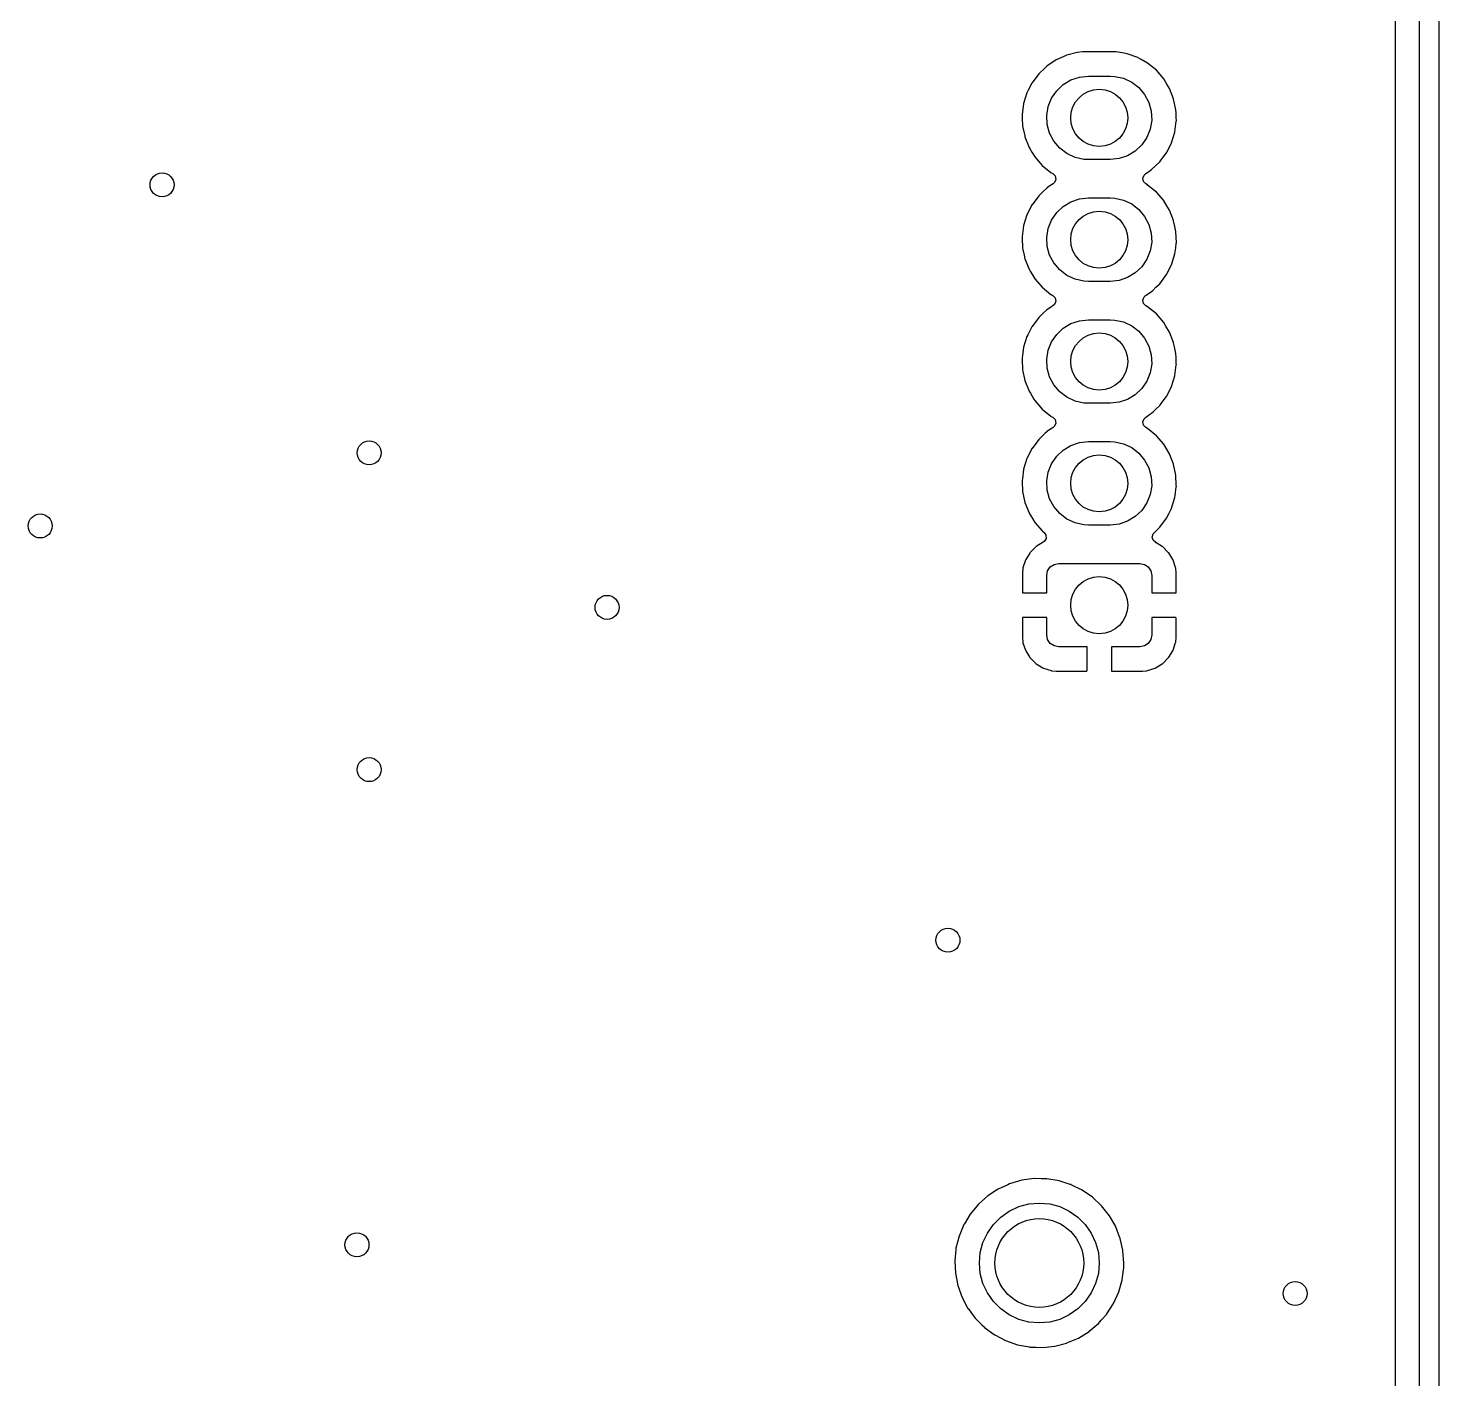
# Model space of a CAD drawing. Extents: x 41 to 172, y -238 to -26.
# Drawn here: x 142.75 to 172.16, y -188.21 to -160.06 of the extents above; entities that cross this region are included whole.
import ezdxf

# ---------------------------------------------------------------- set-up
doc = ezdxf.new("R2010")
doc.units = 0
doc.layers.add('BLACK', color=7, linetype='CONTINUOUS')

msp = doc.modelspace()

# ---------------------------------------------------------------- linework, layer by layer
at = {"layer": 'BLACK', "linetype": 'CONTINUOUS'}
for p, q in [((171.758, -210.62), (171.758, -154.769)), ((172.158, -154.686), (172.158, -236.474)), ((171.249, -155.032), (171.249, -190.14)), ((164.728, -160.552), (164.627, -160.561)), ((164.796, -160.546), (164.728, -160.552)), ((165.411, -160.546), (164.796, -160.546)), ((165.412, -160.547), (165.411, -160.546)), ((165.431, -160.547), (165.412, -160.547)), ((165.412, -160.547), (165.412, -160.547)), ((165.435, -160.548), (165.431, -160.547)), ((165.431, -160.547), (165.431, -160.547)), ((165.557, -160.57), (165.435, -160.548)), ((163.984, -160.85), (163.954, -160.879)), ((163.988, -160.847), (163.984, -160.85)), ((163.984, -160.85), (163.984, -160.85)), ((164.182, -160.716), (163.988, -160.847)), ((164.281, -160.672), (164.182, -160.716)), ((164.391, -160.622), (164.281, -160.672)), ((164.395, -160.62), (164.391, -160.622)), ((164.391, -160.622), (164.391, -160.622)), ((164.401, -160.619), (164.395, -160.62)), ((164.617, -160.563), (164.401, -160.619)), ((164.401, -160.619), (164.401, -160.619)), ((164.622, -160.561), (164.617, -160.563)), ((164.617, -160.563), (164.617, -160.563)), ((164.627, -160.561), (164.622, -160.561)), ((164.627, -160.561), (164.627, -160.561)), ((165.66, -160.588), (165.557, -160.57)), ((165.665, -160.589), (165.66, -160.588)), ((165.66, -160.588), (165.66, -160.588)), ((165.885, -160.669), (165.665, -160.589)), ((165.89, -160.672), (165.885, -160.669)), ((165.951, -160.706), (165.89, -160.672)), ((165.89, -160.672), (165.89, -160.672)), ((166.089, -160.785), (165.951, -160.706)), ((166.27, -160.933), (166.089, -160.785)), ((163.819, -161.008), (163.679, -161.196)), ((163.954, -160.879), (163.819, -161.008)), ((164.329, -161.232), (164.49, -161.135)), ((164.49, -161.135), (164.668, -161.075)), ((164.668, -161.075), (164.855, -161.055)), ((164.855, -161.055), (165.305, -161.055)), ((165.305, -161.055), (165.402, -161.06)), ((165.402, -161.06), (165.585, -161.101)), ((165.585, -161.101), (165.756, -161.181)), ((166.423, -161.11), (166.27, -160.933)), ((166.426, -161.114), (166.423, -161.11)), ((166.492, -161.224), (166.426, -161.114)), ((166.426, -161.114), (166.426, -161.114)), ((163.573, -161.404), (163.504, -161.628)), ((163.601, -161.35), (163.573, -161.404)), ((163.677, -161.201), (163.601, -161.35)), ((163.679, -161.196), (163.677, -161.201)), ((163.677, -161.201), (163.677, -161.201)), ((164.087, -161.517), (164.192, -161.361)), ((164.192, -161.361), (164.329, -161.232)), ((165.756, -161.181), (165.905, -161.295)), ((165.905, -161.295), (166.026, -161.439)), ((166.544, -161.31), (166.492, -161.224)), ((166.63, -161.527), (166.544, -161.31)), ((163.503, -161.633), (163.475, -161.848)), ((163.504, -161.628), (163.503, -161.633)), ((163.503, -161.633), (163.503, -161.633)), ((163.986, -161.876), (164.017, -161.691)), ((164.017, -161.691), (164.087, -161.517)), ((166.026, -161.439), (166.114, -161.605)), ((166.114, -161.605), (166.164, -161.786)), ((166.631, -161.533), (166.63, -161.527)), ((166.651, -161.628), (166.631, -161.533)), ((166.631, -161.533), (166.631, -161.533)), ((166.678, -161.756), (166.651, -161.628)), ((163.475, -161.848), (163.473, -161.86)), ((163.473, -161.86), (163.473, -161.865)), ((163.473, -161.865), (163.473, -161.865)), ((163.473, -161.865), (163.476, -161.94)), ((163.476, -161.94), (163.482, -162.094)), ((163.996, -162.064), (163.986, -161.876)), ((166.174, -161.974), (166.143, -162.159)), ((166.164, -161.786), (166.174, -161.974)), ((166.657, -162.215), (166.686, -161.995)), ((166.68, -161.818), (166.678, -161.756)), ((166.684, -161.917), (166.68, -161.818)), ((166.687, -161.99), (166.684, -161.917)), ((166.686, -161.995), (166.687, -161.99)), ((166.686, -161.995), (166.686, -161.995)), ((163.482, -162.094), (163.483, -162.099)), ((163.483, -162.099), (163.525, -162.3)), ((163.525, -162.3), (163.53, -162.323)), ((164.046, -162.245), (163.996, -162.064)), ((164.134, -162.411), (164.046, -162.245)), ((166.143, -162.159), (166.073, -162.333)), ((166.587, -162.445), (166.656, -162.222)), ((166.656, -162.222), (166.657, -162.215)), ((163.53, -162.323), (163.616, -162.54)), ((163.616, -162.54), (163.641, -162.581)), ((163.641, -162.581), (163.675, -162.638)), ((164.255, -162.555), (164.134, -162.411)), ((164.404, -162.669), (164.255, -162.555)), ((165.968, -162.489), (165.831, -162.618)), ((166.073, -162.333), (165.968, -162.489)), ((166.489, -162.638), (166.584, -162.45)), ((166.584, -162.45), (166.587, -162.445)), ((166.584, -162.45), (166.584, -162.45)), ((163.675, -162.638), (163.737, -162.74)), ((163.737, -162.74), (163.89, -162.917)), ((164.575, -162.749), (164.404, -162.669)), ((164.758, -162.79), (164.575, -162.749)), ((164.855, -162.795), (164.758, -162.79)), ((165.305, -162.795), (164.855, -162.795)), ((165.492, -162.775), (165.305, -162.795)), ((165.67, -162.715), (165.492, -162.775)), ((165.831, -162.618), (165.67, -162.715)), ((166.172, -163.003), (166.341, -162.842)), ((166.341, -162.842), (166.372, -162.8)), ((166.372, -162.8), (166.412, -162.746)), ((166.412, -162.746), (166.481, -162.654)), ((166.481, -162.654), (166.489, -162.638)), ((163.89, -162.917), (164.071, -163.065)), ((164.071, -163.065), (164.076, -163.068)), ((164.076, -163.068), (164.076, -163.068)), ((164.076, -163.068), (164.109, -163.086)), ((164.109, -163.086), (164.158, -163.137)), ((164.158, -163.137), (164.172, -163.207)), ((165.988, -163.183), (166.014, -163.117)), ((166.002, -163.253), (165.988, -163.183)), ((166.014, -163.117), (166.043, -163.09)), ((166.043, -163.09), (166.111, -163.044)), ((166.111, -163.044), (166.172, -163.003)), ((163.914, -163.458), (163.819, -163.548)), ((163.984, -163.39), (163.914, -163.458)), ((163.988, -163.387), (163.984, -163.39)), ((163.984, -163.39), (163.984, -163.39)), ((164.084, -163.322), (163.988, -163.387)), ((164.117, -163.3), (164.084, -163.322)), ((164.146, -163.273), (164.117, -163.3)), ((164.172, -163.207), (164.146, -163.273)), ((166.051, -163.304), (166.002, -163.253)), ((166.084, -163.322), (166.051, -163.304)), ((166.089, -163.325), (166.084, -163.322)), ((166.084, -163.322), (166.084, -163.322)), ((166.27, -163.473), (166.089, -163.325)), ((166.423, -163.65), (166.27, -163.473)), ((163.677, -163.741), (163.619, -163.855)), ((163.679, -163.736), (163.677, -163.741)), ((163.677, -163.741), (163.677, -163.741)), ((163.819, -163.548), (163.679, -163.736)), ((164.192, -163.901), (164.329, -163.772)), ((164.329, -163.772), (164.49, -163.675)), ((164.49, -163.675), (164.668, -163.615)), ((164.668, -163.615), (164.855, -163.595)), ((164.855, -163.595), (165.305, -163.595)), ((165.305, -163.595), (165.402, -163.6)), ((165.402, -163.6), (165.585, -163.641)), ((165.585, -163.641), (165.756, -163.721)), ((165.756, -163.721), (165.905, -163.835)), ((166.426, -163.654), (166.423, -163.65)), ((166.512, -163.797), (166.426, -163.654)), ((166.426, -163.654), (166.426, -163.654)), ((163.573, -163.945), (163.504, -164.168)), ((163.619, -163.855), (163.573, -163.945)), ((164.017, -164.231), (164.087, -164.057)), ((164.087, -164.057), (164.192, -163.901)), ((165.905, -163.835), (166.026, -163.979)), ((166.026, -163.979), (166.114, -164.145)), ((166.544, -163.85), (166.512, -163.797)), ((166.63, -164.067), (166.544, -163.85)), ((166.631, -164.073), (166.63, -164.067)), ((166.656, -164.191), (166.631, -164.073)), ((166.631, -164.073), (166.631, -164.073)), ((163.48, -164.345), (163.473, -164.4)), ((163.503, -164.173), (163.48, -164.345)), ((163.504, -164.168), (163.503, -164.173)), ((163.503, -164.173), (163.503, -164.173)), ((163.986, -164.416), (164.017, -164.231)), ((166.114, -164.145), (166.164, -164.326)), ((166.164, -164.326), (166.174, -164.514)), ((166.678, -164.296), (166.656, -164.191)), ((166.687, -164.53), (166.678, -164.296)), ((163.473, -164.4), (163.473, -164.405)), ((163.473, -164.405), (163.473, -164.405)), ((163.473, -164.405), (163.474, -164.43)), ((163.474, -164.43), (163.482, -164.634)), ((163.482, -164.634), (163.483, -164.639)), ((163.483, -164.639), (163.514, -164.787)), ((163.996, -164.604), (163.986, -164.416)), ((164.046, -164.785), (163.996, -164.604)), ((166.174, -164.514), (166.143, -164.699)), ((166.656, -164.762), (166.673, -164.634)), ((166.673, -164.634), (166.686, -164.535)), ((166.686, -164.535), (166.687, -164.53)), ((166.686, -164.535), (166.686, -164.535)), ((163.514, -164.787), (163.53, -164.863)), ((163.53, -164.863), (163.616, -165.08)), ((164.134, -164.951), (164.046, -164.785)), ((164.255, -165.095), (164.134, -164.951)), ((166.073, -164.873), (165.968, -165.029)), ((166.143, -164.699), (166.073, -164.873)), ((166.587, -164.986), (166.656, -164.762)), ((163.616, -165.08), (163.641, -165.121)), ((163.641, -165.121), (163.675, -165.178)), ((163.675, -165.178), (163.737, -165.28)), ((164.404, -165.209), (164.255, -165.095)), ((164.575, -165.289), (164.404, -165.209)), ((165.67, -165.255), (165.492, -165.315)), ((165.831, -165.158), (165.67, -165.255)), ((165.968, -165.029), (165.831, -165.158)), ((166.341, -165.382), (166.481, -165.194)), ((166.481, -165.194), (166.489, -165.178)), ((166.489, -165.178), (166.584, -164.99)), ((166.584, -164.99), (166.587, -164.986)), ((166.584, -164.99), (166.584, -164.99)), ((163.737, -165.28), (163.89, -165.457)), ((163.89, -165.457), (164.071, -165.605)), ((164.758, -165.33), (164.575, -165.289)), ((164.855, -165.335), (164.758, -165.33)), ((165.305, -165.335), (164.855, -165.335)), ((165.492, -165.315), (165.305, -165.335)), ((166.043, -165.63), (166.159, -165.552)), ((166.159, -165.552), (166.172, -165.543)), ((166.172, -165.543), (166.194, -165.522)), ((166.194, -165.522), (166.262, -165.457)), ((166.262, -165.457), (166.341, -165.382)), ((164.071, -165.605), (164.076, -165.608)), ((164.076, -165.608), (164.076, -165.608)), ((164.076, -165.608), (164.109, -165.626)), ((164.117, -165.84), (164.084, -165.862)), ((164.109, -165.626), (164.158, -165.677)), ((164.146, -165.813), (164.117, -165.84)), ((164.172, -165.747), (164.146, -165.813)), ((164.158, -165.677), (164.172, -165.747)), ((165.988, -165.723), (166.014, -165.657)), ((166.002, -165.793), (165.988, -165.723)), ((166.051, -165.844), (166.002, -165.793)), ((166.014, -165.657), (166.043, -165.63)), ((166.084, -165.862), (166.051, -165.844)), ((163.819, -166.088), (163.679, -166.276)), ((163.914, -165.998), (163.819, -166.088)), ((163.984, -165.93), (163.914, -165.998)), ((163.988, -165.927), (163.984, -165.93)), ((163.984, -165.93), (163.984, -165.93)), ((164.084, -165.862), (163.988, -165.927)), ((164.668, -166.155), (164.855, -166.135)), ((164.855, -166.135), (165.305, -166.135)), ((165.305, -166.135), (165.402, -166.14)), ((165.402, -166.14), (165.585, -166.181)), ((166.089, -165.865), (166.084, -165.862)), ((166.084, -165.862), (166.084, -165.862)), ((166.27, -166.013), (166.089, -165.865)), ((166.423, -166.19), (166.27, -166.013)), ((163.677, -166.281), (163.591, -166.45)), ((163.679, -166.276), (163.677, -166.281)), ((163.677, -166.281), (163.677, -166.281)), ((164.192, -166.441), (164.329, -166.312)), ((164.329, -166.312), (164.49, -166.215)), ((164.49, -166.215), (164.668, -166.155)), ((165.585, -166.181), (165.756, -166.261)), ((165.756, -166.261), (165.905, -166.375)), ((165.905, -166.375), (166.026, -166.519)), ((166.426, -166.194), (166.423, -166.19)), ((166.469, -166.266), (166.426, -166.194)), ((166.426, -166.194), (166.426, -166.194)), ((166.544, -166.39), (166.469, -166.266)), ((166.63, -166.607), (166.544, -166.39)), ((163.503, -166.713), (163.474, -166.931)), ((163.504, -166.708), (163.503, -166.713)), ((163.503, -166.713), (163.503, -166.713)), ((163.573, -166.484), (163.504, -166.708)), ((163.591, -166.45), (163.573, -166.484)), ((164.017, -166.771), (164.087, -166.597)), ((164.087, -166.597), (164.192, -166.441)), ((166.026, -166.519), (166.114, -166.685)), ((166.114, -166.685), (166.164, -166.866)), ((166.631, -166.613), (166.63, -166.607)), ((166.649, -166.699), (166.631, -166.613)), ((166.631, -166.613), (166.631, -166.613)), ((166.678, -166.836), (166.649, -166.699)), ((163.474, -166.931), (163.473, -166.94)), ((163.473, -166.94), (163.473, -166.945)), ((163.473, -166.945), (163.473, -166.945)), ((163.473, -166.945), (163.474, -166.97)), ((163.474, -166.97), (163.482, -167.174)), ((163.986, -166.956), (164.017, -166.771)), ((163.996, -167.144), (163.986, -166.956)), ((166.164, -166.866), (166.174, -167.054)), ((166.681, -166.922), (166.678, -166.836)), ((166.686, -167.052), (166.681, -166.922)), ((163.482, -167.174), (163.489, -167.21)), ((163.489, -167.21), (163.523, -167.368)), ((164.046, -167.325), (163.996, -167.144)), ((166.143, -167.239), (166.073, -167.413)), ((166.174, -167.054), (166.143, -167.239)), ((166.587, -167.525), (166.656, -167.302)), ((166.656, -167.302), (166.657, -167.296)), ((166.657, -167.296), (166.686, -167.075)), ((166.687, -167.07), (166.686, -167.052)), ((166.686, -167.075), (166.687, -167.07)), ((166.686, -167.075), (166.686, -167.075)), ((163.523, -167.368), (163.53, -167.403)), ((163.53, -167.403), (163.616, -167.62)), ((164.134, -167.491), (164.046, -167.325)), ((164.255, -167.635), (164.134, -167.491)), ((165.968, -167.569), (165.831, -167.698)), ((166.073, -167.413), (165.968, -167.569)), ((166.488, -167.72), (166.584, -167.53)), ((166.584, -167.53), (166.587, -167.525)), ((166.584, -167.53), (166.584, -167.53)), ((163.616, -167.62), (163.645, -167.668)), ((163.645, -167.668), (163.719, -167.79)), ((163.719, -167.79), (163.737, -167.82)), ((163.737, -167.82), (163.89, -167.997)), ((164.404, -167.749), (164.255, -167.635)), ((164.575, -167.829), (164.404, -167.749)), ((164.758, -167.87), (164.575, -167.829)), ((164.855, -167.875), (164.758, -167.87)), ((165.305, -167.875), (164.855, -167.875)), ((165.492, -167.855), (165.305, -167.875)), ((165.67, -167.795), (165.492, -167.855)), ((165.831, -167.698), (165.67, -167.795)), ((166.341, -167.922), (166.37, -167.883)), ((166.37, -167.883), (166.413, -167.826)), ((166.413, -167.826), (166.481, -167.734)), ((166.481, -167.734), (166.488, -167.72)), ((163.89, -167.997), (164.071, -168.145)), ((164.071, -168.145), (164.076, -168.148)), ((164.076, -168.148), (164.076, -168.148)), ((164.076, -168.148), (164.109, -168.166)), ((164.109, -168.166), (164.158, -168.217)), ((165.988, -168.263), (166.014, -168.197)), ((166.014, -168.197), (166.043, -168.17)), ((166.043, -168.17), (166.13, -168.111)), ((166.13, -168.111), (166.172, -168.083)), ((166.172, -168.083), (166.204, -168.052)), ((166.204, -168.052), (166.262, -167.997)), ((166.262, -167.997), (166.341, -167.922)), ((163.984, -168.47), (163.955, -168.498)), ((163.988, -168.467), (163.984, -168.47)), ((163.984, -168.47), (163.984, -168.47)), ((164.095, -168.395), (163.988, -168.467)), ((164.117, -168.38), (164.095, -168.395)), ((164.146, -168.353), (164.117, -168.38)), ((164.172, -168.287), (164.146, -168.353)), ((164.158, -168.217), (164.172, -168.287)), ((166.002, -168.333), (165.988, -168.263)), ((166.051, -168.384), (166.002, -168.333)), ((166.084, -168.402), (166.051, -168.384)), ((166.089, -168.405), (166.084, -168.402)), ((166.084, -168.402), (166.084, -168.402)), ((166.27, -168.553), (166.089, -168.405)), ((163.819, -168.628), (163.679, -168.816)), ((163.955, -168.498), (163.819, -168.628)), ((164.329, -168.852), (164.49, -168.755)), ((164.49, -168.755), (164.668, -168.695)), ((164.668, -168.695), (164.855, -168.675)), ((164.855, -168.675), (165.305, -168.675)), ((165.305, -168.675), (165.402, -168.68)), ((165.402, -168.68), (165.585, -168.721)), ((165.585, -168.721), (165.756, -168.801)), ((166.423, -168.73), (166.27, -168.553)), ((166.544, -168.93), (166.423, -168.73)), ((163.573, -169.024), (163.504, -169.248)), ((163.576, -169.02), (163.573, -169.024)), ((163.677, -168.821), (163.576, -169.02)), ((163.679, -168.816), (163.677, -168.821)), ((163.677, -168.821), (163.677, -168.821)), ((164.087, -169.137), (164.192, -168.981)), ((164.192, -168.981), (164.329, -168.852)), ((165.756, -168.801), (165.905, -168.915)), ((165.905, -168.915), (166.026, -169.059)), ((166.026, -169.059), (166.114, -169.225)), ((166.63, -169.147), (166.544, -168.93)), ((163.503, -169.253), (163.477, -169.451)), ((163.504, -169.248), (163.503, -169.253)), ((163.503, -169.253), (163.503, -169.253)), ((163.986, -169.496), (164.017, -169.311)), ((164.017, -169.311), (164.087, -169.137)), ((166.114, -169.225), (166.164, -169.406)), ((166.678, -169.376), (166.63, -169.147)), ((166.678, -169.382), (166.678, -169.376)), ((163.477, -169.451), (163.473, -169.48)), ((163.473, -169.48), (163.473, -169.485)), ((163.473, -169.485), (163.474, -169.51)), ((163.473, -169.485), (163.473, -169.485)), ((163.474, -169.51), (163.482, -169.714)), ((163.996, -169.684), (163.986, -169.496)), ((166.174, -169.594), (166.143, -169.779)), ((166.164, -169.406), (166.174, -169.594)), ((166.662, -169.799), (166.686, -169.615)), ((166.686, -169.58), (166.678, -169.382)), ((166.687, -169.61), (166.686, -169.58)), ((166.686, -169.615), (166.687, -169.61)), ((166.686, -169.615), (166.686, -169.615)), ((163.482, -169.714), (163.53, -169.943)), ((163.53, -169.943), (163.616, -170.16)), ((164.046, -169.865), (163.996, -169.684)), ((164.134, -170.031), (164.046, -169.865)), ((166.073, -169.953), (165.968, -170.109)), ((166.143, -169.779), (166.073, -169.953)), ((166.587, -170.065), (166.656, -169.842)), ((166.656, -169.842), (166.662, -169.799)), ((163.616, -170.16), (163.619, -170.165)), ((163.619, -170.165), (163.689, -170.28)), ((164.255, -170.175), (164.134, -170.031)), ((164.404, -170.289), (164.255, -170.175)), ((165.831, -170.238), (165.67, -170.335)), ((165.968, -170.109), (165.831, -170.238)), ((166.481, -170.274), (166.536, -170.165)), ((166.536, -170.165), (166.584, -170.07)), ((166.584, -170.07), (166.587, -170.065)), ((166.584, -170.07), (166.584, -170.07)), ((163.689, -170.28), (163.737, -170.36)), ((163.737, -170.36), (163.89, -170.537)), ((163.89, -170.537), (163.895, -170.54)), ((163.895, -170.54), (163.928, -170.568)), ((164.575, -170.369), (164.404, -170.289)), ((164.758, -170.41), (164.575, -170.369)), ((164.855, -170.415), (164.758, -170.41)), ((165.305, -170.415), (164.855, -170.415)), ((165.492, -170.395), (165.305, -170.415)), ((165.67, -170.335), (165.492, -170.395)), ((166.224, -170.574), (166.341, -170.462)), ((166.341, -170.462), (166.481, -170.274)), ((163.911, -170.774), (163.767, -170.863)), ((163.933, -170.758), (163.911, -170.773)), ((163.911, -170.773), (163.911, -170.774)), ((163.928, -170.568), (163.968, -170.626)), ((163.97, -170.697), (163.933, -170.758)), ((163.968, -170.626), (163.97, -170.697)), ((166.185, -170.664), (166.205, -170.596)), ((166.204, -170.732), (166.185, -170.664)), ((166.249, -170.771), (166.204, -170.732)), ((166.205, -170.596), (166.224, -170.574)), ((166.248, -170.773), (166.249, -170.771)), ((166.392, -170.862), (166.248, -170.773)), ((163.547, -171.136), (163.541, -171.149)), ((163.632, -170.998), (163.547, -171.136)), ((163.641, -170.987), (163.632, -170.998)), ((163.756, -170.872), (163.641, -170.987)), ((163.767, -170.863), (163.756, -170.872)), ((166.403, -170.871), (166.392, -170.862)), ((166.518, -170.986), (166.403, -170.871)), ((166.527, -170.997), (166.518, -170.986)), ((166.612, -171.135), (166.527, -170.997)), ((166.618, -171.148), (166.612, -171.135)), ((163.487, -171.317), (163.477, -171.411)), ((163.477, -171.411), (163.477, -171.418)), ((163.477, -171.418), (163.477, -171.813)), ((163.49, -171.304), (163.487, -171.317)), ((163.541, -171.149), (163.49, -171.304)), ((163.985, -171.465), (164.004, -171.369)), ((164.004, -171.369), (164.058, -171.288)), ((164.058, -171.288), (164.139, -171.234)), ((164.139, -171.234), (164.235, -171.215)), ((164.235, -171.215), (165.925, -171.215)), ((165.925, -171.215), (166.021, -171.234)), ((166.021, -171.234), (166.102, -171.288)), ((166.102, -171.288), (166.156, -171.369)), ((166.156, -171.369), (166.175, -171.465)), ((166.67, -171.302), (166.618, -171.148)), ((166.673, -171.316), (166.67, -171.302)), ((166.683, -171.411), (166.673, -171.316)), ((166.683, -171.418), (166.683, -171.411)), ((166.683, -171.817), (166.683, -171.418)), ((163.985, -171.831), (163.985, -171.465)), ((166.175, -171.465), (166.175, -171.831)), ((163.477, -171.813), (163.481, -171.828)), ((163.481, -171.828), (163.483, -171.829)), ((163.483, -171.829), (163.491, -171.831)), ((163.491, -171.831), (163.985, -171.831)), ((166.175, -171.831), (166.665, -171.831)), ((166.665, -171.831), (166.68, -171.827)), ((166.68, -171.827), (166.681, -171.825)), ((166.681, -171.825), (166.683, -171.817)), ((163.479, -172.345), (163.477, -172.353)), ((163.477, -172.353), (163.477, -172.752)), ((163.48, -172.343), (163.479, -172.345)), ((163.495, -172.339), (163.48, -172.343)), ((163.985, -172.339), (163.495, -172.339)), ((163.985, -172.705), (163.985, -172.339)), ((166.669, -172.339), (166.175, -172.339)), ((166.175, -172.339), (166.175, -172.705)), ((166.677, -172.341), (166.669, -172.339)), ((166.679, -172.342), (166.677, -172.341)), ((166.683, -172.357), (166.679, -172.342)), ((166.683, -172.752), (166.683, -172.357)), ((163.477, -172.752), (163.477, -172.759)), ((163.477, -172.759), (163.487, -172.854)), ((163.487, -172.854), (163.49, -172.868)), ((163.49, -172.868), (163.542, -173.022)), ((164.004, -172.801), (163.985, -172.705)), ((164.058, -172.882), (164.004, -172.801)), ((164.139, -172.936), (164.058, -172.882)), ((166.102, -172.882), (166.021, -172.936)), ((166.156, -172.801), (166.102, -172.882)), ((166.175, -172.705), (166.156, -172.801)), ((166.619, -173.021), (166.67, -172.866)), ((166.67, -172.866), (166.673, -172.853)), ((166.673, -172.853), (166.683, -172.759)), ((166.683, -172.759), (166.683, -172.752)), ((163.542, -173.022), (163.548, -173.035)), ((163.548, -173.035), (163.633, -173.173)), ((163.633, -173.173), (163.642, -173.184)), ((163.642, -173.184), (163.757, -173.299)), ((164.235, -172.955), (164.139, -172.936)), ((164.826, -172.955), (164.235, -172.955)), ((164.826, -173.449), (164.826, -172.955)), ((165.925, -172.955), (165.334, -172.955)), ((165.334, -172.955), (165.334, -173.445)), ((166.021, -172.936), (165.925, -172.955)), ((166.404, -173.298), (166.519, -173.183)), ((166.519, -173.183), (166.528, -173.172)), ((166.528, -173.172), (166.613, -173.034)), ((166.613, -173.034), (166.619, -173.021)), ((163.757, -173.299), (163.768, -173.308)), ((163.768, -173.308), (163.906, -173.393)), ((163.906, -173.393), (163.919, -173.399)), ((163.919, -173.399), (164.074, -173.45)), ((164.074, -173.45), (164.087, -173.453)), ((164.087, -173.453), (164.181, -173.463)), ((164.181, -173.463), (164.188, -173.463)), ((164.188, -173.463), (164.808, -173.463)), ((164.808, -173.463), (164.823, -173.459)), ((164.823, -173.459), (164.824, -173.457)), ((164.824, -173.457), (164.826, -173.449)), ((165.334, -173.445), (165.338, -173.46)), ((165.338, -173.46), (165.34, -173.461)), ((165.34, -173.461), (165.348, -173.463)), ((165.348, -173.463), (165.972, -173.463)), ((165.972, -173.463), (165.979, -173.463)), ((165.979, -173.463), (166.074, -173.453)), ((166.074, -173.453), (166.088, -173.45)), ((166.088, -173.45), (166.242, -173.398)), ((166.242, -173.398), (166.255, -173.392)), ((166.255, -173.392), (166.393, -173.307)), ((166.393, -173.307), (166.404, -173.298)), ((163.463, -184.075), (163.212, -184.148)), ((163.722, -184.04), (163.463, -184.075)), ((163.727, -184.04), (163.722, -184.04)), ((163.87, -184.042), (163.727, -184.04)), ((163.727, -184.04), (163.727, -184.04)), ((163.984, -184.043), (163.87, -184.042)), ((164.242, -184.085), (163.984, -184.043)), ((162.936, -184.283), (162.76, -184.398)), ((162.975, -184.258), (162.936, -184.283)), ((163.172, -184.167), (162.975, -184.258)), ((163.208, -184.15), (163.172, -184.167)), ((163.212, -184.148), (163.208, -184.15)), ((163.208, -184.15), (163.208, -184.15)), ((164.246, -184.087), (164.242, -184.085)), ((164.474, -184.16), (164.246, -184.087)), ((164.491, -184.165), (164.474, -184.16)), ((164.495, -184.167), (164.491, -184.165)), ((164.721, -184.279), (164.495, -184.167)), ((164.495, -184.167), (164.495, -184.167)), ((164.725, -184.281), (164.721, -184.279)), ((164.94, -184.43), (164.725, -184.281)), ((162.561, -184.575), (162.394, -184.776)), ((162.756, -184.401), (162.561, -184.575)), ((162.76, -184.398), (162.756, -184.401)), ((162.76, -184.398), (162.76, -184.398)), ((163.205, -184.717), (163.402, -184.625)), ((163.402, -184.625), (163.613, -184.569)), ((163.613, -184.569), (163.83, -184.55)), ((163.83, -184.55), (164.047, -184.569)), ((164.047, -184.569), (164.258, -184.625)), ((164.258, -184.625), (164.455, -184.717)), ((165.13, -184.609), (164.94, -184.43)), ((165.292, -184.814), (165.13, -184.609)), ((162.392, -184.78), (162.269, -184.983)), ((162.394, -184.776), (162.392, -184.78)), ((162.872, -184.997), (163.027, -184.842)), ((163.027, -184.842), (163.205, -184.717)), ((164.455, -184.717), (164.633, -184.842)), ((164.633, -184.842), (164.788, -184.997)), ((165.422, -185.041), (165.292, -184.814)), ((162.158, -185.24), (162.093, -185.494)), ((162.259, -184.999), (162.158, -185.24)), ((162.269, -184.983), (162.259, -184.999)), ((162.655, -185.372), (162.747, -185.175)), ((162.747, -185.175), (162.872, -184.997)), ((164.788, -184.997), (164.913, -185.175)), ((164.913, -185.175), (165.005, -185.372)), ((165.423, -185.045), (165.422, -185.041)), ((165.512, -185.272), (165.423, -185.045)), ((165.423, -185.045), (165.423, -185.045)), ((162.091, -185.517), (162.067, -185.754)), ((162.093, -185.498), (162.091, -185.517)), ((162.093, -185.494), (162.093, -185.498)), ((162.093, -185.498), (162.093, -185.498)), ((162.599, -185.583), (162.655, -185.372)), ((165.005, -185.372), (165.061, -185.583)), ((165.516, -185.284), (165.512, -185.272)), ((165.517, -185.289), (165.516, -185.284)), ((165.572, -185.532), (165.517, -185.289)), ((165.574, -185.539), (165.572, -185.532)), ((165.574, -185.544), (165.574, -185.539)), ((165.587, -185.715), (165.574, -185.544)), ((165.574, -185.544), (165.574, -185.544)), ((162.067, -185.754), (162.08, -186.015)), ((162.58, -185.8), (162.599, -185.583)), ((162.599, -186.017), (162.58, -185.8)), ((165.061, -185.583), (165.08, -185.8)), ((165.08, -185.8), (165.061, -186.017)), ((165.593, -185.8), (165.587, -185.715)), ((165.591, -185.874), (165.593, -185.803)), ((165.593, -185.803), (165.593, -185.8)), ((162.08, -186.015), (162.131, -186.271)), ((162.655, -186.228), (162.599, -186.017)), ((165.061, -186.017), (165.005, -186.228)), ((165.558, -186.152), (165.566, -186.092)), ((165.566, -186.092), (165.591, -185.895)), ((165.591, -185.892), (165.591, -185.874)), ((165.591, -185.895), (165.591, -185.892)), ((165.591, -185.895), (165.591, -185.895)), ((162.131, -186.271), (162.219, -186.517)), ((162.747, -186.425), (162.655, -186.228)), ((162.872, -186.603), (162.747, -186.425)), ((164.913, -186.425), (164.788, -186.603)), ((165.005, -186.228), (164.913, -186.425)), ((165.38, -186.641), (165.487, -186.403)), ((165.487, -186.403), (165.55, -186.179)), ((165.55, -186.179), (165.557, -186.156)), ((165.557, -186.156), (165.558, -186.152)), ((165.557, -186.156), (165.557, -186.156)), ((162.219, -186.517), (162.221, -186.521)), ((162.221, -186.521), (162.328, -186.721)), ((162.328, -186.721), (162.343, -186.747)), ((163.027, -186.758), (162.872, -186.603)), ((164.788, -186.603), (164.633, -186.758)), ((165.238, -186.861), (165.38, -186.641)), ((162.343, -186.747), (162.346, -186.751)), ((162.346, -186.751), (162.346, -186.751)), ((162.346, -186.751), (162.496, -186.953)), ((162.496, -186.953), (162.496, -186.953)), ((162.496, -186.953), (162.499, -186.957)), ((162.499, -186.957), (162.502, -186.96)), ((162.502, -186.96), (162.502, -186.96)), ((162.502, -186.96), (162.631, -187.088)), ((163.205, -186.883), (163.027, -186.758)), ((163.402, -186.975), (163.205, -186.883)), ((163.613, -187.031), (163.402, -186.975)), ((164.258, -186.975), (164.047, -187.031)), ((164.455, -186.883), (164.258, -186.975)), ((164.633, -186.758), (164.455, -186.883)), ((165.066, -187.058), (165.123, -186.993)), ((165.123, -186.993), (165.235, -186.865)), ((165.235, -186.865), (165.238, -186.861)), ((165.235, -186.865), (165.235, -186.865)), ((162.631, -187.088), (162.685, -187.141)), ((162.685, -187.141), (162.689, -187.144)), ((162.689, -187.144), (162.689, -187.144)), ((162.689, -187.144), (162.892, -187.293)), ((162.892, -187.293), (162.896, -187.295)), ((162.896, -187.295), (162.9, -187.298)), ((162.9, -187.298), (162.9, -187.298)), ((162.9, -187.298), (163.123, -187.415)), ((163.83, -187.05), (163.613, -187.031)), ((164.047, -187.031), (163.83, -187.05)), ((164.644, -187.364), (164.867, -187.227)), ((164.867, -187.227), (164.87, -187.224)), ((164.87, -187.224), (165.062, -187.061)), ((164.87, -187.224), (164.87, -187.224)), ((165.062, -187.061), (165.066, -187.058)), ((165.062, -187.061), (165.062, -187.061)), ((163.123, -187.415), (163.123, -187.415)), ((163.123, -187.415), (163.127, -187.417)), ((163.127, -187.417), (163.374, -187.503)), ((163.374, -187.503), (163.378, -187.504)), ((163.378, -187.504), (163.626, -187.551)), ((163.626, -187.551), (163.626, -187.551)), ((163.626, -187.551), (163.63, -187.552)), ((163.63, -187.552), (163.761, -187.557)), ((163.761, -187.557), (163.887, -187.562)), ((163.887, -187.562), (163.887, -187.562)), ((163.887, -187.562), (163.892, -187.562)), ((163.892, -187.562), (163.971, -187.554)), ((163.971, -187.554), (164.147, -187.534)), ((164.147, -187.534), (164.147, -187.534)), ((164.147, -187.534), (164.151, -187.534)), ((164.151, -187.534), (164.156, -187.533)), ((164.156, -187.533), (164.4, -187.469)), ((164.4, -187.469), (164.404, -187.467)), ((164.4, -187.469), (164.4, -187.469)), ((164.404, -187.467), (164.644, -187.364))]:
    msp.add_line(p, q, dxfattribs=at)
at = {"layer": 'BLACK'}
for centre, radius in [((165.08, -161.925), 0.595), ((145.542, -163.322), 0.25), ((165.08, -164.465), 0.595), ((165.08, -167.005), 0.595), ((149.86, -168.91), 0.25), ((165.08, -169.545), 0.595), ((143.002, -170.434), 0.25), ((165.08, -172.085), 0.595), ((154.819, -172.131), 0.25), ((149.86, -175.514), 0.25), ((161.925, -179.07), 0.25), ((163.83, -185.8), 0.925), ((149.606, -185.42), 0.25), ((169.164, -186.436), 0.25)]:
    msp.add_circle(centre, radius, dxfattribs=at)

doc.saveas('drawing.dxf')
